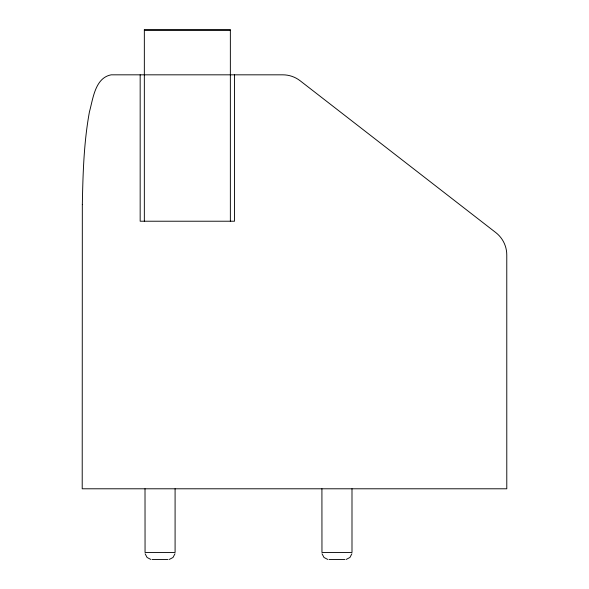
<?xml version="1.0" encoding="UTF-8"?>
<svg xmlns="http://www.w3.org/2000/svg" width="589" height="589" viewBox="0 0 589 589"><rect width="100%" height="100%" fill="white"/><g stroke="black" fill="none" stroke-linecap="round" stroke-linejoin="round"><path stroke-width="0.88" d="M174.97 553.763L173.011 557.474L169.301 559.432M351.876 553.763L349.925 557.474L346.207 559.432M144.342 30.525L230.358 30.525M152.087 559.55L168.012 559.55M328.993 559.55L344.918 559.55M327.712 559.432L323.994 557.474L322.036 553.763M150.799 559.432L147.088 557.474L145.13 553.763M321.918 488.789L321.962 552.475L351.994 552.475L351.994 488.789M145.012 488.789L145.056 552.475L175.088 552.475L175.088 488.789M234.525 74.825L234.525 221.221L140.167 221.221L140.167 74.825M230.358 221.221L230.358 29.45L144.342 29.45L144.342 221.221M82.327 204.648L82.21 488.789L506.79 488.789L506.776 254.971A28.309 28.309 0 0 0 495.82 232.603L300.147 80.767A28.309 28.309 0 0 0 282.794 74.825L111.188 74.825C95.028 77.866 93.091 98.731 89.454 111.748C83.829 142.369 82.939 173.6 82.327 204.648"/></g></svg>
